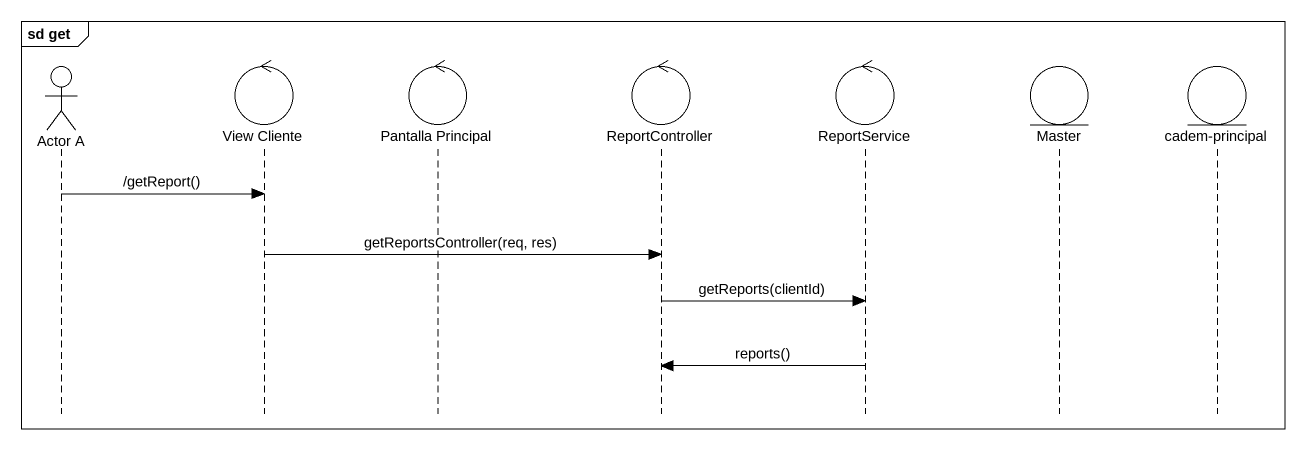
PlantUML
@startuml
mainframe sd get
hide footbox
actor "Actor A" as Actor_A
control "View Cliente" as View_Cliente
control "Pantalla Principal" as Pantalla_Principal
control ReportController
control ReportService
entity Master
entity "cadem-principal" as cadem_principal

Actor_A -> View_Cliente : /getReport()
View_Cliente -> ReportController : getReportsController(req, res)
ReportController -> ReportService : getReports(clientId)
ReportService -> ReportController : reports()
@enduml
